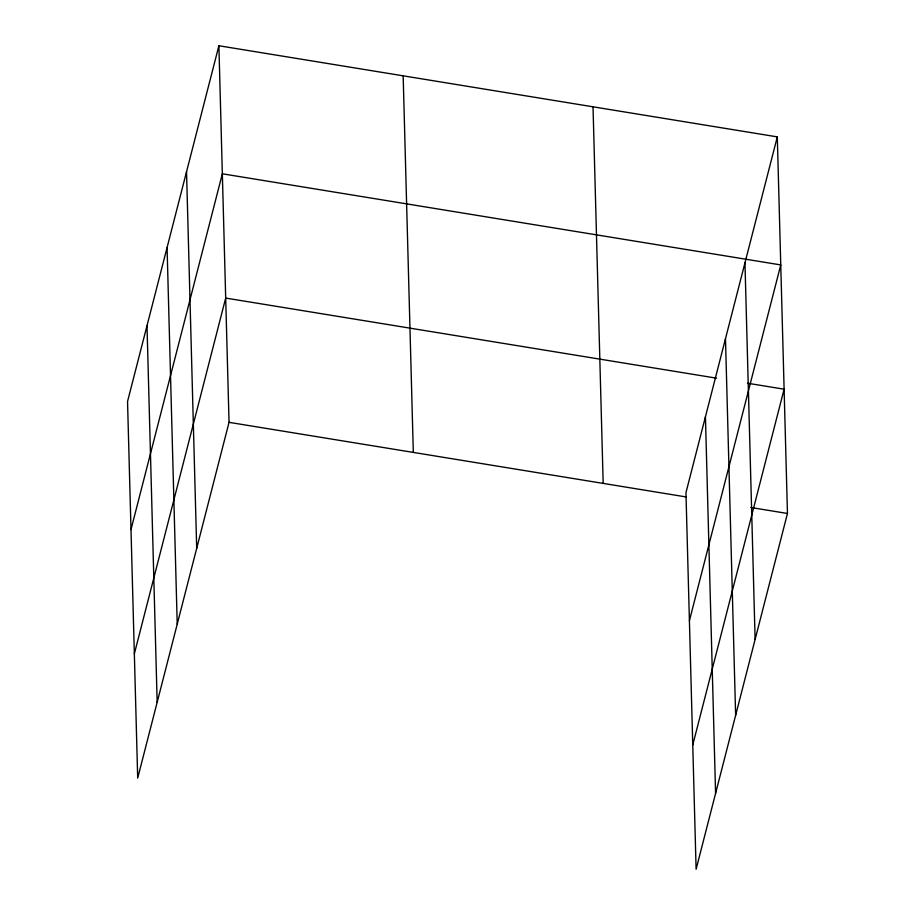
<?xml version="1.0" encoding="UTF-8"?>
<svg xmlns="http://www.w3.org/2000/svg" width="915" height="915" viewBox="0 0 915 915"><rect width="100%" height="100%" fill="white"/><g stroke="black" fill="none" stroke-linecap="round" stroke-linejoin="round"><path stroke-width="1.37" d="M218.891 45.75L127.54 401.525L137.696 778.116L229.047 422.341L218.891 45.75L777.304 136.884L787.46 513.475L696.109 869.25L685.953 492.659L777.304 136.884M130.994 529.568L222.345 173.793L780.758 264.927L689.407 620.702M134.345 653.848L225.696 298.073L716.582 378.181M692.758 744.97L784.109 389.195L747.532 383.225M229.047 422.341L686.181 496.948M750.883 507.505L787.46 513.475M744.959 262.88L755.115 639.471M725.481 338.71L735.637 715.301M705.431 416.828L715.587 793.419M593.023 106.803L603.179 483.406M403.16 75.819L413.317 452.422M186.534 171.745L196.691 548.337M167.068 247.576L177.224 624.167M147.006 325.694L157.163 702.297"/></g></svg>
